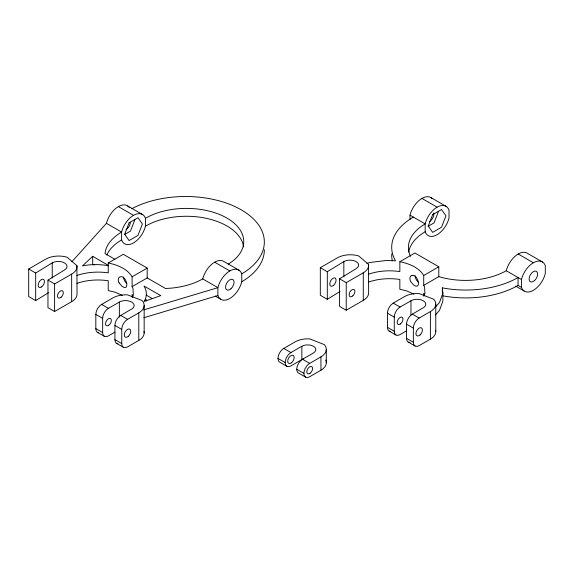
<?xml version="1.0" encoding="UTF-8"?>
<svg xmlns="http://www.w3.org/2000/svg" width="574" height="574" viewBox="0 0 574 574"><rect width="100%" height="100%" fill="white"/><g stroke="black" fill="none" stroke-linecap="round" stroke-linejoin="round"><path stroke-width="0.86" d="M518.207 254.002L533.368 262.756A17.837 10.303 -60 0 1 545.3 265.712L545.3 273.583A17.837 10.303 -60 0 1 533.368 290.315A17.837 10.303 -60 0 1 521.436 287.359L518.028 285.393L518.028 277.522L515.682 278.842A74.01 42.727 0 0 1 444.376 288.234L442.36 287.839L442.877 293.192L439.526 302.455L435.451 307.104M134.897 219.677L130.47 231.1L124.558 234.515M438.45 211.497L434.016 222.92L428.111 226.335M132.3 297.375L133.304 294.957L132.981 288.335L132.106 286.627L132.106 276.783C127.062 268.575 117.297 264.836 108.235 263.007L108.235 272.851C97.824 271.373 86.896 272.054 76.916 275.484M423.921 296.084L424.918 293.673L424.602 287.05L423.72 285.335L423.72 275.498C418.676 267.283 408.91 263.545 399.856 261.715L399.856 271.559C389.437 270.089 378.517 270.763 368.53 274.2M435.451 314.983L439.526 310.326L442.877 301.063L442.877 293.192M71.85 261.78L106.441 223.322A17.837 10.303 -60 0 1 117.074 207.422A17.837 10.303 -60 0 1 129.215 207.451M108.508 265.482L92.679 256.298L82.484 265.891L84.837 265.446A41.299 23.843 0 0 1 108.479 265.769M35.688 300.582L35.688 273.023L52.227 262.885A8.682 5.008 0 0 1 64.496 262.885A8.682 5.008 0 0 1 64.496 269.974L47.965 280.105L47.965 307.664L54.609 311.503L71.657 301.666A18.325 10.576 0 0 0 77.024 294.182L76.916 265.64L67.079 257.238L65.716 256.851A18.325 10.576 0 0 0 45.748 259.147L28.7 268.984L28.7 296.543L35.688 300.582L48.467 292.747M327.302 299.291L327.302 271.732L343.84 261.593A8.682 5.008 0 0 1 356.117 261.593A8.682 5.008 0 0 1 356.117 268.682L339.578 278.821L339.578 306.38L346.23 310.218L363.277 300.374A18.325 10.576 0 0 0 368.644 292.898L368.53 264.356L358.693 255.954L357.329 255.566A18.325 10.576 0 0 0 337.361 257.855L320.314 267.699L320.314 295.258L327.302 299.291L340.081 291.456M413.402 217.116L411.12 218.464A74.01 42.727 0 0 0 394.84 259.635L395.522 260.797L386.252 260.503L370.208 262.433L366.922 263.394M47.965 280.105L54.609 283.943L71.657 274.107A18.325 10.576 0 0 0 77.024 266.623L76.916 265.64M108.235 263.007L123.302 254.296L147.181 268.08L147.181 277.924L165.477 288.485L170.643 288.191A58.046 33.507 0 0 0 202.722 278.914A17.837 10.303 -60 0 1 223.939 261.522L239.1 270.275M132.106 276.783L147.181 268.08M132.106 286.627L147.181 277.924M98.728 332.733A8.187 4.728 -60 0 1 95.829 328.615L95.829 314.437A8.194 4.736 -60 0 1 101.627 304.399L112.877 297.906A18.325 10.576 0 0 1 125.835 294.806L127.536 294.871L142.087 300.546L142.761 301.336A18.325 10.576 0 0 1 138.793 312.866L138.793 340.418L127.543 346.918A8.194 4.736 -60 0 1 121.745 343.568L114.922 339.636L114.922 325.458A8.194 4.736 -60 0 1 120.719 315.42L132.379 308.633A8.682 5.008 0 0 0 131.633 302.039A8.682 5.008 0 0 0 120.21 301.601L108.443 308.338A8.194 4.736 -60 0 0 102.653 318.376L102.653 332.554A8.187 4.728 -60 0 0 108.443 335.898L114.987 332.116M121.745 343.568L121.745 329.397A8.194 4.736 -60 0 1 127.543 319.359L138.793 312.866M339.578 278.821L346.23 282.659L363.277 272.815A18.325 10.576 0 0 0 368.644 265.339L368.53 264.356M399.856 261.715L414.923 253.005L438.794 266.795L438.794 276.632L423.72 285.335M286.857 366.305L279.696 362.165A8.172 4.714 -60 0 1 278.44 355.622A8.172 4.714 -60 0 1 283.778 348.418L295.029 341.925A18.325 10.576 0 0 1 307.987 338.825L309.687 338.89L324.245 344.572L324.913 345.354A18.325 10.576 0 0 1 320.945 356.885L320.945 370.23L309.695 376.723A8.172 4.714 -60 0 1 303.911 373.387L296.758 369.254M423.72 275.498L438.794 266.795M303.546 358.843A8.194 4.736 0 0 0 301.852 359.597L290.939 365.896A8.172 4.714 -60 0 1 285.163 362.56A8.172 4.714 -60 0 1 290.939 352.558L301.852 346.258A8.194 4.736 0 0 1 313.44 346.258A8.194 4.736 0 0 1 313.44 352.945L302.534 359.245A8.172 4.714 -60 0 0 297.196 366.449A8.172 4.714 -60 0 0 298.444 372.992L305.605 377.125M390.342 331.449A8.187 4.728 -60 0 1 387.45 327.331L387.45 313.153A8.194 4.736 -60 0 1 393.24 303.108L404.498 296.615A18.325 10.576 0 0 1 417.449 293.515L419.149 293.579L433.707 299.262L434.375 300.044A18.325 10.576 0 0 1 430.407 311.574L430.407 339.134L419.156 345.627A8.194 4.736 -60 0 1 413.359 342.283L406.543 338.344L406.543 324.174A8.194 4.736 -60 0 1 412.333 314.136L423.992 307.341A8.682 5.008 0 0 0 423.246 300.747A8.682 5.008 0 0 0 411.823 300.317L400.064 307.047A8.194 4.736 -60 0 0 394.266 317.085L394.266 331.27A8.187 4.728 -60 0 0 400.056 334.606L406.607 330.825M303.911 373.387A8.172 4.714 -60 0 1 309.695 363.378L320.945 356.885M413.359 342.283L413.359 328.113A8.194 4.736 -60 0 1 419.156 318.068L430.407 311.574M518.028 285.393L515.682 286.713A74.01 42.727 0 0 1 444.376 296.105L443.035 295.847M76.916 283.362C86.896 279.925 97.817 279.251 108.221 280.722L108.221 290.559L115.073 292.202L122.305 295.402M368.53 282.071C378.51 278.641 389.43 277.959 399.841 279.43L399.841 289.274L406.686 290.91L413.919 294.11M143.794 309.881L217.883 287.667A17.837 10.303 -60 0 1 229.815 270.935A17.837 10.303 -60 0 1 241.754 273.884L241.754 281.762A17.837 10.303 -60 0 1 229.815 298.494A17.837 10.303 -60 0 1 217.883 295.538L143.794 317.752M431.21 197.757L446.371 206.511M542.652 262.103L527.492 253.349A17.837 10.303 -60 0 0 506.275 270.734A58.046 33.507 0 0 1 438.794 276.632M421.926 198.417L437.087 207.171A17.837 10.303 -60 0 1 449.019 210.12L449.019 217.998A17.837 10.303 -60 0 1 437.087 234.723A17.837 10.303 -60 0 1 425.155 231.774A58.024 33.5 0 0 0 408.695 252.029M432.294 198.697A17.837 10.303 -60 0 0 420.197 199.551A17.837 10.303 -60 0 0 409.994 215.15L425.155 223.903L425.155 231.774M506.275 270.734L521.436 279.488L521.436 287.359M515.746 286.153L524.084 290.968M393.24 303.108L400.064 307.047M412.333 314.136L419.156 318.068M320.314 267.699L327.302 271.732M387.45 313.153L394.266 317.085M406.543 324.174L413.359 328.113M387.45 327.331L394.266 331.27M389.143 331.076L395.96 335.015M408.236 342.097L415.059 346.036M127.658 205.937L142.818 214.69M118.38 206.597L133.534 215.343A17.837 10.303 -60 0 1 145.473 218.299A57.364 33.12 0 0 1 226.12 217.625A57.364 33.12 0 0 1 228.201 264.183M214.654 262.182L229.815 270.935M106.441 223.322L121.602 232.075L121.602 239.954A58.024 33.5 0 0 0 106.75 255.028M202.722 278.914L217.883 287.667L217.883 295.538M215.228 296.084L220.538 299.147M283.778 348.418L290.939 352.558M302.534 359.245L309.695 363.378M114.922 259.297L105.013 253.579L105.523 250.594A58.024 33.5 0 0 1 121.602 232.075A17.837 10.303 -60 0 1 133.534 215.343M278.003 358.427L285.163 362.56M146.205 295.072L152.34 298.616M101.627 304.399L108.443 308.338M120.719 315.42L127.543 319.359M28.7 268.984L35.688 273.023M95.829 314.437L102.653 318.376M114.922 325.458L121.745 329.397M95.829 328.615L102.653 332.554M97.53 332.368L104.346 336.307M116.622 343.388L123.439 347.32M94.186 265.044L92.679 264.169L92.679 256.298M119.062 282.874L122.104 286.354L124.249 287.517L125.857 287.337A5.991 2.978 66.1 0 0 126.201 281.619C125.34 278.914 122.743 275.276 119.514 277.099A5.991 3.882 53 0 0 119.062 282.874M424.602 294.921L423.72 293.214L423.72 295.897M132.981 296.213L132.106 294.498L132.106 297.181M442.36 287.839L442.36 293.092M435.774 304.098L435.774 331.65M410.97 300.747L410.97 314.975M409.994 215.15L409.994 219.519M363.277 272.815L363.277 300.374M346.23 282.659L346.23 310.218M343.84 261.593L343.84 276.711M326.312 349.408L326.312 362.746M301.852 346.258L301.852 359.597M145.473 218.299L145.473 226.17A17.837 10.303 -60 0 1 133.534 242.902A17.837 10.303 -60 0 1 121.602 239.954M144.16 305.382L144.16 332.942M119.356 302.039L119.356 317.149M71.657 274.107L71.657 301.666M54.609 283.943L54.609 311.503M52.227 262.885L52.227 277.995M325.688 360.013A18.325 10.576 0 0 1 320.945 370.23M131.783 208.735A78.803 45.497 0 0 1 241.977 210.249A78.803 45.497 0 0 1 241.754 273.884M264.341 249.676A78.803 45.497 0 0 1 241.754 281.762M145.473 226.17A57.364 33.12 0 0 1 206.116 218.292A57.364 33.12 0 0 1 243.584 246.928M146.126 299.355A41.177 23.771 0 0 1 146.313 300.941M117.821 343.754A8.194 4.736 -60 0 1 114.922 339.636M144.002 331.564A18.325 10.576 0 0 1 138.793 340.418M126.861 283.606A6.027 3.48 60 0 1 123.489 277.106M130.298 222.332A6.027 3.48 -60 0 1 126.036 229.715M521.436 279.488A17.837 10.303 -60 0 1 533.368 262.756M435.616 330.272A18.325 10.576 0 0 1 430.407 339.134M392.336 260.768A74.01 42.727 0 0 1 391.733 253.88M433.7 212.968A6.027 3.48 -60 0 1 429.582 221.535M418.482 282.315A6.027 3.48 60 0 1 415.102 275.821M437.087 207.171A17.837 10.303 -60 0 0 425.155 223.903A58.024 33.5 0 0 0 410.496 256.327M410.116 342.463A8.194 4.736 -60 0 1 406.543 338.344M129.107 222.82L124.673 234.242L129.107 240.549L137.968 235.433L142.402 224.011L137.968 217.704L129.107 222.82M432.653 214.64L428.218 226.063L432.653 232.37L441.521 227.254L445.948 215.831L441.521 209.524L432.653 214.64M144.899 300.145L144.131 301.501L160.77 295.61L144.038 286.067A41.177 23.771 0 0 1 144.899 300.145M412.082 275.398L411.127 275.814A5.991 3.882 53 0 0 410.675 281.583L413.725 285.063L415.87 286.232L417.47 286.046A5.991 2.978 66.1 0 0 417.822 280.334C416.882 277.959 415.153 274.752 412.082 275.398M310.068 373.294A4.097 2.368 -60 0 0 311.991 366.829A4.097 2.368 -60 0 0 307.018 370.46A4.097 2.368 -60 0 0 310.068 373.294M291.341 362.847A4.578 2.648 -60 0 0 293.522 355.622A4.578 2.648 -60 0 0 287.954 359.633A4.578 2.648 -60 0 0 291.341 362.847M41.694 286.835A4.585 2.561 -61.5 0 0 43.818 279.567A4.585 2.561 -61.5 0 0 38.422 283.664A4.585 2.561 -61.5 0 0 41.694 286.835M61.16 297.181A4.097 2.368 -60 0 0 62.458 290.831A4.097 2.368 -60 0 0 57.608 295.129A4.097 2.368 -60 0 0 61.16 297.181M128.375 336.264A4.578 2.648 -60 0 0 129.832 329.167A4.578 2.648 -60 0 0 124.407 333.975A4.578 2.648 -60 0 0 128.375 336.264M108.694 325.307A4.097 2.368 -60 0 0 110.825 318.828A4.097 2.368 -60 0 0 105.824 322.208A4.097 2.368 -60 0 0 108.694 325.307M230.92 288.83A6.027 3.48 -60 0 0 232.829 279.495A6.027 3.48 -60 0 0 225.704 285.816A6.027 3.48 -60 0 0 230.92 288.83M534.473 280.65A6.027 3.48 -60 0 0 536.381 271.315A6.027 3.48 -60 0 0 529.25 277.637A6.027 3.48 -60 0 0 534.473 280.65M400.308 324.016A4.097 2.368 -60 0 0 402.439 317.537A4.097 2.368 -60 0 0 397.438 320.923A4.097 2.368 -60 0 0 400.308 324.016M333.307 285.543A4.585 2.561 -61.5 0 0 335.438 278.275A4.585 2.561 -61.5 0 0 330.036 282.379A4.585 2.561 -61.5 0 0 333.307 285.543M419.996 334.979A4.578 2.648 -60 0 0 421.445 327.883A4.578 2.648 -60 0 0 416.028 332.69A4.578 2.648 -60 0 0 419.996 334.979M352.773 295.89A4.097 2.368 -60 0 0 354.072 289.54A4.097 2.368 -60 0 0 349.222 293.838A4.097 2.368 -60 0 0 352.773 295.89"/></g></svg>
